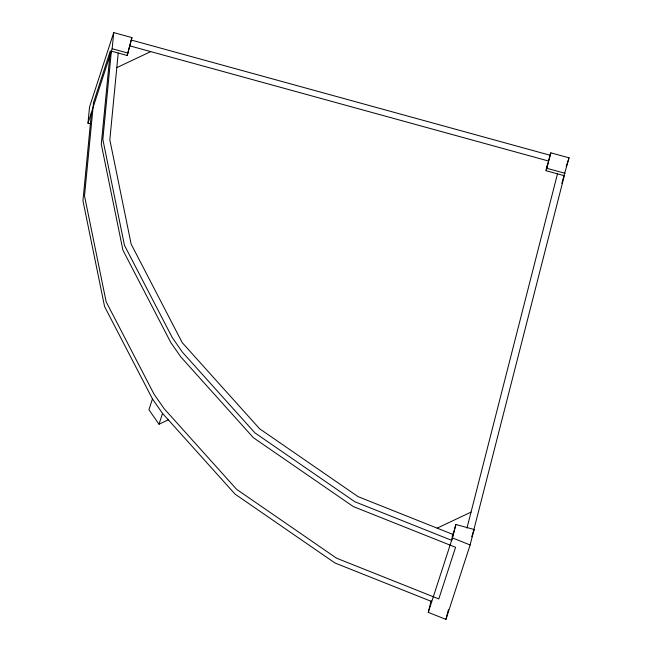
<?xml version="1.0" encoding="UTF-8"?>
<svg xmlns="http://www.w3.org/2000/svg" width="652" height="652" viewBox="0 0 652 652"><rect width="100%" height="100%" fill="white"/><g stroke="black" fill="none" stroke-linecap="round" stroke-linejoin="round"><path stroke-width="0.98" d="M90.758 123.945L87.971 123.171L89.528 107.026L113.717 32.6L131.924 37.612L127.189 55.493L111.378 51.149L102.845 139.463L124.475 245.348L172.34 337.695L182.421 352.186L254.932 432.887L354.867 501.763L451.649 540.321L455.87 524.477L474.086 529.489L470.125 544.974L445.944 619.4L428.25 612.35L431.192 600.826M91.484 112.372L82.951 200.686L104.581 306.57L152.446 398.918L162.527 413.409L235.038 494.11L334.973 562.994L431.763 601.552M87.971 123.171L112.152 48.745L113.717 32.6M118.208 53.024L109.829 139.781L131.133 244.068L182.226 342.65L259.635 428.796L358.07 496.645L453.14 534.518M127.189 55.493L131.924 37.612M453.189 533.344L452.211 537.166L452.847 535.414M546.164 169.479L547.15 165.608M473.303 531.885L564.314 175.722L546.099 170.718L550.052 155.233L131.15 40.008M428.25 612.35L452.431 537.924L455.87 524.477M546.099 170.718L550.834 152.829L569.049 157.841L561.82 183.383M466.954 528.128L557.484 173.848M445.944 619.4L448.413 609.718M152.446 398.918L148.933 409.717L159.015 424.216L168.599 419.684M159.015 424.216L162.527 413.409M549.432 157.148L550.834 152.829M566.221 166.537L569.049 157.841M471.746 536.669L474.086 529.489M116.798 67.629L150.702 51.606M437.133 528.144L471.046 512.113M129.666 45.819L548.568 161.036M112.152 48.745L127.971 53.097M546.873 168.314L565.088 173.326M452.431 537.924L470.125 544.974M93.521 102.568L84.516 195.885L106.146 301.77L154.011 394.118L164.092 408.608L236.594 489.31L336.53 558.185L438.804 598.927L455.577 547.305L353.302 506.571L253.367 437.688L180.865 356.986L170.783 342.496L122.918 250.148L101.288 144.263L110.294 50.946L93.521 102.568"/></g></svg>
